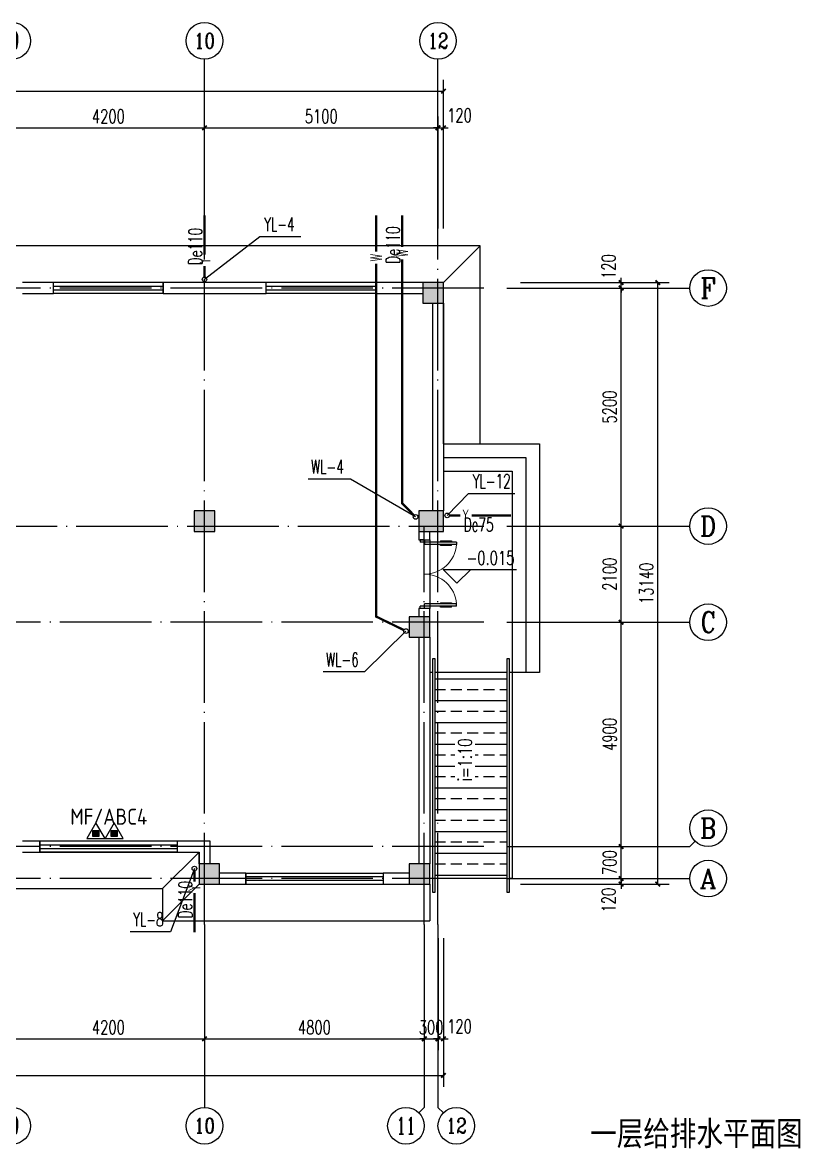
# Model space of a CAD drawing. Extents: x -216126 to 1846968, y -229642 to 543368.
# Drawn here: x 425222 to 442214, y 378722 to 403317 of the extents above; entities that cross this region are included whole.
import ezdxf
from ezdxf.enums import TextEntityAlignment as Align

# ---------------------------------------------------------------- set-up
doc = ezdxf.new("R2010")
doc.units = 0
doc.header["$LTSCALE"] = 1000
doc.header["$MEASUREMENT"] = 0
doc.linetypes.add('DOTE', pattern=[2.42, 2, -0.2, 0.02, -0.2])
doc.layers.get('Defpoints').update_dxf_attribs({"color": 250})
for name, color, linetype in [('AXIS', 171, 'Continuous'), ('AXIS_TEXT', 7, 'Continuous'), ('COLUMN', 9, 'Continuous'), ('DIM_ELEV', 171, 'Continuous'), ('DIM_SYMB', 171, 'Continuous'), ('DIM_污水', 3, 'Continuous'), ('DIM_雨水', 3, 'Continuous'), ('DOTE', 8, 'DOTE'), ('EQUIP_消防', 7, 'Continuous'), ('GROUND', 150, 'Continuous'), ('PIPE-污水', 2, 'Continuous'), ('PIPE-雨水', 4, 'Continuous'), ('PUB_HATCH', 8, 'Continuous'), ('PUB_TEXT', 7, 'Continuous'), ('STAIR', 3, 'Continuous'), ('TEXT_污水', 7, 'Continuous'), ('TEXT_消防', 7, 'Continuous'), ('TEXT_雨水', 7, 'Continuous'), ('TWT_TEXT', 7, 'Continuous'), ('VPIPE-污水', 2, 'Continuous'), ('VPIPE-雨水', 4, 'Continuous'), ('WALL', 9, 'Continuous'), ('WINDOW', 8, 'Continuous'), ('填充', 8, 'Continuous')]:
    doc.layers.add(name, color=color, linetype=linetype)
doc.styles.add('_TCH_AXIS', font='COMPLEX', dxfattribs={"bigfont": 'GBCBIG'})
doc.styles.add('_TCH_DIM', font='SIMPLEX', dxfattribs={"bigfont": 'GBCBIG'})
doc.styles.add('_TCH_DIM_T3', font='SIMPLEX', dxfattribs={"width": 0.705882, "bigfont": 'GBCBIG'})
doc.styles.add('_TWT_PIPEDN', font='SIMPLEX', dxfattribs={"width": 0.8, "height": 3, "bigfont": 'HZTXT'})
doc.styles.add('_TWT_PIPETEXT', font='COMPLEX', dxfattribs={"width": 0.8, "height": 2.5, "bigfont": 'HZTXT'})
doc.styles.add('_TWT_SERIAL', font='COMPLEX', dxfattribs={"width": 0.8, "height": 3, "bigfont": 'HZTXT'})
doc.styles.add('COMPLEX', font='COMPLEX')
doc.styles.get("Standard").update_dxf_attribs({"font": 'gbenor.shx', "bigfont": 'gbcbig.shx'})
doc.styles.add('宋体', font='', dxfattribs={"width": 0.8})
doc.styles.get('宋体').set_extended_font_data('SimSun')
doc.dimstyles.new('_TCH_ARCH&&100', dxfattribs={"dimtxt": 297.5, "dimasz": 100, "dimexe": 250, "dimexo": 300, "dimgap": 100, "dimtad": 1, "dimdec": 0, "dimzin": 0, "dimdsep": 46, "dimtxsty": '_TCH_DIM_T3', "dimblk": 'ARCHTICK', "dimcen": 0.09, "dimclrt": 7, "dimazin": 2, "dimtfac": 1, "dimtdec": 0, "dimtix": 1, "dimtmove": 2, "dimatfit": 3, "dimfxl": 0, "dimtolj": 1, "dimtzin": 0, "dimarcsym": 0})

# ---------------------------------------------------------------- blocks, each defined once
blk = doc.blocks.new('$TwtSys$00000546')
h = blk.add_hatch()
h.set_pattern_fill('ANSI31', color=256, scale=200, style=0)
h.set_pattern_definition([(45, (-38543.802, -6670.83), (-17.67767, 17.67767), [])])
h.paths.add_polyline_path([(-65, 174), (65, 174), (65, 44), (-65, 44)])
for points in [[(0, 344), (-198, 0), (198, 0)], [(-65, 174), (65, 174), (65, 44), (-65, 44)]]:
    blk.add_lwpolyline(points, close=True)
blk = doc.blocks.new('$TCHSYS$WIN2D')
for p, q in [((-0.5, 0.5), (0.5, 0.5)), ((-0.5, 0.5), (-0.5, -0.5)), ((0.5, 0.5), (0.5, -0.5)), ((0.5, 0.1667), (-0.5, 0.1667)), ((0.5, -0.1667), (-0.5, -0.1667)), ((-0.5, -0.5), (0.5, -0.5))]:
    blk.add_line(p, q)
blk = doc.blocks.new('_FZH')
blk.add_lwpolyline([(-0.5, -0.5), (0.5, -0.5), (0.5, 0.5), (-0.5, 0.5)], close=True)
at = {"layer": 'PUB_HATCH'}
blk.add_solid([(-0.5, -0.5), (0.5, -0.5), (-0.5, 0.5), (0.5, 0.5)], dxfattribs=at)
blk = doc.blocks.new('$DorLib2D$00000011')
at = {"lineweight": 13}
for p, q in [((-0.483, 0.396), (-0.483, 0.235)), ((-0.417, 0.396), (-0.417, 0.235)), ((0.417, 0.396), (0.417, 0.235)), ((0.483, 0.396), (0.483, 0.235))]:
    blk.add_line(p, q, dxfattribs=at)
for p, q in [((-0.483, 0.396), (-0.467, 0.396)), ((-0.467, 0.471), (-0.467, -0.062)), ((-0.467, 0.471), (-0.433, 0.471)), ((-0.433, 0.471), (-0.433, 0.004)), ((-0.417, 0.396), (-0.433, 0.396)), ((0.417, 0.396), (0.433, 0.396)), ((0.433, 0.471), (0.433, 0.004)), ((0.467, 0.471), (0.433, 0.471)), ((0.467, 0.471), (0.467, -0.062)), ((0.483, 0.396), (0.467, 0.396)), ((-0.483, 0.235), (-0.467, 0.235)), ((-0.417, 0.235), (-0.433, 0.235)), ((0.417, 0.235), (0.433, 0.235)), ((0.483, 0.235), (0.467, 0.235)), ((-0.5, 0.004), (-0.433, 0.004)), ((-0.5, 0.004), (-0.5, -0.062)), ((0.5, 0.004), (0.433, 0.004)), ((0.5, 0.004), (0.5, -0.062)), ((-0.5, -0.062), (-0.467, -0.062)), ((0.5, -0.062), (0.467, -0.062))]:
    blk.add_line(p, q)
for centre, start, end in [((-0.467, 0.004), 0, 85.904), ((0.467, 0.004), 94.096, 180)]:
    blk.add_arc(centre, 0.467, start, end, dxfattribs=at)
blk = doc.blocks.new('_AXISO')
blk.add_circle((0, 0), 0.5)
at = {"layer": 'AXIS_TEXT', "style": 'COMPLEX', "width": 1.041667}
blk.add_attdef('A', text='', height=0.56, dxfattribs=at).set_placement((-0.25, -0.28), (0.25, -0.28), align=Align.FIT)
blk = doc.blocks.new('_ArchTick')
at = {"color": 0, "linetype": 'ByBlock', "const_width": 0.4}
blk.add_lwpolyline([(-0.5, -0.5), (0.5, 0.5)], dxfattribs=at)
blk = doc.blocks.new('*D276')
at = {"layer": 'AXIS', "color": 0, "lineweight": -2}
for p, q in [((390977, 383317), (390977, 380067)), ((434417, 383317), (434417, 380067)), ((390977, 380317), (434417, 380317))]:
    blk.add_line(p, q, dxfattribs=at)
at = {"layer": 'Defpoints', "color": 0}
for p in [(390977, 383617), (434417, 383617), (434417, 380317)]:
    blk.add_point(p, dxfattribs=at)
at = {"layer": 'AXIS', "color": 0, "lineweight": -2, "xscale": 100, "yscale": 100, "zscale": 100, "rotation": 180}
blk.add_blockref('_ArchTick', (390977, 380317), dxfattribs=at)
at = {"layer": 'AXIS', "color": 0, "lineweight": -2, "xscale": 100, "yscale": 100, "zscale": 100}
blk.add_blockref('_ArchTick', (434417, 380317), dxfattribs=at)
at = {"layer": 'AXIS', "color": 7, "insert": (412697, 380566), "char_height": 297.5, "attachment_point": 5, "style": '_TCH_DIM_T3'}
blk.add_mtext('\\A1;43440', dxfattribs=at)
blk = doc.blocks.new('*D289')
at = {"layer": 'AXIS', "color": 0, "lineweight": -2}
for p, q in [((424997, 383317), (424997, 380867)), ((429197, 383317), (429197, 380867)), ((424997, 381117), (429197, 381117))]:
    blk.add_line(p, q, dxfattribs=at)
at = {"layer": 'Defpoints', "color": 0}
for p in [(424997, 383617), (429197, 383617), (429197, 381117)]:
    blk.add_point(p, dxfattribs=at)
at = {"layer": 'AXIS', "color": 0, "lineweight": -2, "xscale": 100, "yscale": 100, "zscale": 100, "rotation": 180}
blk.add_blockref('_ArchTick', (424997, 381117), dxfattribs=at)
at = {"layer": 'AXIS', "color": 0, "lineweight": -2, "xscale": 100, "yscale": 100, "zscale": 100}
blk.add_blockref('_ArchTick', (429197, 381117), dxfattribs=at)
at = {"layer": 'AXIS', "color": 7, "insert": (427097, 381366), "char_height": 297.5, "attachment_point": 5, "style": '_TCH_DIM_T3'}
blk.add_mtext('\\A1;4200', dxfattribs=at)
blk = doc.blocks.new('*D290')
at = {"layer": 'AXIS', "color": 0, "lineweight": -2}
for p, q in [((429197, 383317), (429197, 380867)), ((433997, 383317), (433997, 380867)), ((429197, 381117), (433997, 381117))]:
    blk.add_line(p, q, dxfattribs=at)
at = {"layer": 'Defpoints', "color": 0}
for p in [(429197, 383617), (433997, 383617), (433997, 381117)]:
    blk.add_point(p, dxfattribs=at)
at = {"layer": 'AXIS', "color": 0, "lineweight": -2, "xscale": 100, "yscale": 100, "zscale": 100, "rotation": 180}
blk.add_blockref('_ArchTick', (429197, 381117), dxfattribs=at)
at = {"layer": 'AXIS', "color": 0, "lineweight": -2, "xscale": 100, "yscale": 100, "zscale": 100}
blk.add_blockref('_ArchTick', (433997, 381117), dxfattribs=at)
at = {"layer": 'AXIS', "color": 7, "insert": (431597, 381366), "char_height": 297.5, "attachment_point": 5, "style": '_TCH_DIM_T3'}
blk.add_mtext('\\A1;4800', dxfattribs=at)
blk = doc.blocks.new('*D291')
at = {"layer": 'AXIS', "color": 0, "lineweight": -2}
for p, q in [((433997, 383317), (433997, 380867)), ((434297, 383317), (434297, 380867)), ((433997, 381117), (433897, 381117)), ((433997, 381117), (434297, 381117)), ((434297, 381117), (434397, 381117))]:
    blk.add_line(p, q, dxfattribs=at)
at = {"layer": 'Defpoints', "color": 0}
for p in [(433997, 383617), (434297, 383617), (434297, 381117)]:
    blk.add_point(p, dxfattribs=at)
at = {"layer": 'AXIS', "color": 0, "lineweight": -2, "xscale": 100, "yscale": 100, "zscale": 100}
blk.add_blockref('_ArchTick', (433997, 381117), dxfattribs=at)
at = {"layer": 'AXIS', "color": 0, "lineweight": -2, "xscale": 100, "yscale": 100, "zscale": 100, "rotation": 180}
blk.add_blockref('_ArchTick', (434297, 381117), dxfattribs=at)
at = {"layer": 'AXIS', "color": 7, "insert": (434147, 381366), "char_height": 297.5, "attachment_point": 5, "style": '_TCH_DIM_T3'}
blk.add_mtext('\\A1;300', dxfattribs=at)
blk = doc.blocks.new('*D292')
at = {"layer": 'AXIS', "color": 0, "lineweight": -2}
for p, q in [((434297, 383317), (434297, 380867)), ((434417, 383317), (434417, 380867)), ((434297, 381117), (434197, 381117)), ((434297, 381117), (434417, 381117)), ((434417, 381117), (434517, 381117))]:
    blk.add_line(p, q, dxfattribs=at)
at = {"layer": 'Defpoints', "color": 0}
for p in [(434297, 383617), (434417, 383617), (434417, 381117)]:
    blk.add_point(p, dxfattribs=at)
at = {"layer": 'AXIS', "color": 0, "lineweight": -2, "xscale": 100, "yscale": 100, "zscale": 100}
blk.add_blockref('_ArchTick', (434297, 381117), dxfattribs=at)
at = {"layer": 'AXIS', "color": 0, "lineweight": -2, "xscale": 100, "yscale": 100, "zscale": 100, "rotation": 180}
blk.add_blockref('_ArchTick', (434417, 381117), dxfattribs=at)
at = {"layer": 'AXIS', "color": 7, "insert": (434767, 381392), "char_height": 297.5, "attachment_point": 5, "style": '_TCH_DIM_T3'}
blk.add_mtext('\\A1;120', dxfattribs=at)
blk = doc.blocks.new('*D293')
at = {"layer": 'AXIS', "color": 0, "lineweight": -2}
for p, q in [((390977, 398817), (390977, 402067)), ((434417, 398817), (434417, 402067)), ((390977, 401817), (434417, 401817))]:
    blk.add_line(p, q, dxfattribs=at)
at = {"layer": 'Defpoints', "color": 0}
for p in [(434417, 401817), (390977, 398517), (434417, 398517)]:
    blk.add_point(p, dxfattribs=at)
at = {"layer": 'AXIS', "color": 0, "lineweight": -2, "xscale": 100, "yscale": 100, "zscale": 100, "rotation": 180}
blk.add_blockref('_ArchTick', (390977, 401817), dxfattribs=at)
at = {"layer": 'AXIS', "color": 0, "lineweight": -2, "xscale": 100, "yscale": 100, "zscale": 100}
blk.add_blockref('_ArchTick', (434417, 401817), dxfattribs=at)
at = {"layer": 'AXIS', "color": 7, "insert": (412697, 402066), "char_height": 297.5, "attachment_point": 5, "style": '_TCH_DIM_T3'}
blk.add_mtext('\\A1;43440', dxfattribs=at)
blk = doc.blocks.new('*D305')
at = {"layer": 'AXIS', "color": 0, "lineweight": -2}
for p, q in [((424997, 398817), (424997, 401267)), ((429197, 398817), (429197, 401267)), ((424997, 401017), (429197, 401017))]:
    blk.add_line(p, q, dxfattribs=at)
at = {"layer": 'Defpoints', "color": 0}
for p in [(429197, 401017), (424997, 398517), (429197, 398517)]:
    blk.add_point(p, dxfattribs=at)
at = {"layer": 'AXIS', "color": 0, "lineweight": -2, "xscale": 100, "yscale": 100, "zscale": 100, "rotation": 180}
blk.add_blockref('_ArchTick', (424997, 401017), dxfattribs=at)
at = {"layer": 'AXIS', "color": 0, "lineweight": -2, "xscale": 100, "yscale": 100, "zscale": 100}
blk.add_blockref('_ArchTick', (429197, 401017), dxfattribs=at)
at = {"layer": 'AXIS', "color": 7, "insert": (427097, 401266), "char_height": 297.5, "attachment_point": 5, "style": '_TCH_DIM_T3'}
blk.add_mtext('\\A1;4200', dxfattribs=at)
blk = doc.blocks.new('*D306')
at = {"layer": 'AXIS', "color": 0, "lineweight": -2}
for p, q in [((429197, 398817), (429197, 401267)), ((434297, 398817), (434297, 401267)), ((429197, 401017), (434297, 401017))]:
    blk.add_line(p, q, dxfattribs=at)
at = {"layer": 'Defpoints', "color": 0}
for p in [(434297, 401017), (429197, 398517), (434297, 398517)]:
    blk.add_point(p, dxfattribs=at)
at = {"layer": 'AXIS', "color": 0, "lineweight": -2, "xscale": 100, "yscale": 100, "zscale": 100, "rotation": 180}
blk.add_blockref('_ArchTick', (429197, 401017), dxfattribs=at)
at = {"layer": 'AXIS', "color": 0, "lineweight": -2, "xscale": 100, "yscale": 100, "zscale": 100}
blk.add_blockref('_ArchTick', (434297, 401017), dxfattribs=at)
at = {"layer": 'AXIS', "color": 7, "insert": (431747, 401266), "char_height": 297.5, "attachment_point": 5, "style": '_TCH_DIM_T3'}
blk.add_mtext('\\A1;5100', dxfattribs=at)
blk = doc.blocks.new('*D307')
at = {"layer": 'AXIS', "color": 0, "lineweight": -2}
for p, q in [((434297, 398817), (434297, 401267)), ((434417, 398817), (434417, 401267)), ((434297, 401017), (434197, 401017)), ((434297, 401017), (434417, 401017)), ((434417, 401017), (434517, 401017))]:
    blk.add_line(p, q, dxfattribs=at)
at = {"layer": 'Defpoints', "color": 0}
for p in [(434417, 401017), (434297, 398517), (434417, 398517)]:
    blk.add_point(p, dxfattribs=at)
at = {"layer": 'AXIS', "color": 0, "lineweight": -2, "xscale": 100, "yscale": 100, "zscale": 100}
blk.add_blockref('_ArchTick', (434297, 401017), dxfattribs=at)
at = {"layer": 'AXIS', "color": 0, "lineweight": -2, "xscale": 100, "yscale": 100, "zscale": 100, "rotation": 180}
blk.add_blockref('_ArchTick', (434417, 401017), dxfattribs=at)
at = {"layer": 'AXIS', "color": 7, "insert": (434767, 401292), "char_height": 297.5, "attachment_point": 5, "style": '_TCH_DIM_T3'}
blk.add_mtext('\\A1;120', dxfattribs=at)
blk = doc.blocks.new('*D315')
at = {"layer": 'AXIS', "color": 0, "lineweight": -2}
for p, q in [((436097, 397637), (439347, 397637)), ((439097, 384497), (439097, 397637)), ((436097, 384497), (439347, 384497))]:
    blk.add_line(p, q, dxfattribs=at)
at = {"layer": 'Defpoints', "color": 0}
for p in [(435797, 397637), (439097, 397637), (435797, 384497)]:
    blk.add_point(p, dxfattribs=at)
at = {"layer": 'AXIS', "color": 0, "lineweight": -2, "xscale": 100, "yscale": 100, "zscale": 100}
for p, rotation in [((439097, 397637), 90), ((439097, 384497), 270)]:
    blk.add_blockref('_ArchTick', p, dxfattribs=dict(at, rotation=rotation))
at = {"layer": 'AXIS', "color": 7, "insert": (438848, 391067), "char_height": 297.5, "attachment_point": 5, "rotation": 90, "style": '_TCH_DIM_T3'}
blk.add_mtext('\\A1;13140', dxfattribs=at)
blk = doc.blocks.new('*D316')
at = {"layer": 'AXIS', "color": 0, "lineweight": -2}
for p, q in [((438297, 384617), (438297, 384717)), ((436097, 384617), (438547, 384617)), ((436097, 384497), (438547, 384497)), ((438297, 384497), (438297, 384617)), ((438297, 384497), (438297, 384397))]:
    blk.add_line(p, q, dxfattribs=at)
at = {"layer": 'Defpoints', "color": 0}
for p in [(435797, 384617), (435797, 384497), (438297, 384617)]:
    blk.add_point(p, dxfattribs=at)
at = {"layer": 'AXIS', "color": 0, "lineweight": -2, "xscale": 100, "yscale": 100, "zscale": 100}
for p, rotation in [((438297, 384617), 270), ((438297, 384497), 90)]:
    blk.add_blockref('_ArchTick', p, dxfattribs=dict(at, rotation=rotation))
at = {"layer": 'AXIS', "color": 7, "insert": (438022, 384147), "char_height": 297.5, "attachment_point": 5, "rotation": 90, "style": '_TCH_DIM_T3'}
blk.add_mtext('\\A1;120', dxfattribs=at)
blk = doc.blocks.new('*D317')
at = {"layer": 'AXIS', "color": 0, "lineweight": -2}
for p, q in [((438297, 385317), (438297, 385417)), ((436097, 385317), (438547, 385317)), ((438297, 384617), (438297, 385317)), ((436097, 384617), (438547, 384617)), ((438297, 384617), (438297, 384517))]:
    blk.add_line(p, q, dxfattribs=at)
at = {"layer": 'Defpoints', "color": 0}
for p in [(435797, 385317), (438297, 385317), (435797, 384617)]:
    blk.add_point(p, dxfattribs=at)
at = {"layer": 'AXIS', "color": 0, "lineweight": -2, "xscale": 100, "yscale": 100, "zscale": 100}
for p, rotation in [((438297, 385317), 270), ((438297, 384617), 90)]:
    blk.add_blockref('_ArchTick', p, dxfattribs=dict(at, rotation=rotation))
at = {"layer": 'AXIS', "color": 7, "insert": (438048, 384967), "char_height": 297.5, "attachment_point": 5, "rotation": 90, "style": '_TCH_DIM_T3'}
blk.add_mtext('\\A1;700', dxfattribs=at)
blk = doc.blocks.new('*D318')
at = {"layer": 'AXIS', "color": 0, "lineweight": -2}
for p, q in [((436097, 390217), (438547, 390217)), ((438297, 385317), (438297, 390217)), ((436097, 385317), (438547, 385317))]:
    blk.add_line(p, q, dxfattribs=at)
at = {"layer": 'Defpoints', "color": 0}
for p in [(435797, 390217), (438297, 390217), (435797, 385317)]:
    blk.add_point(p, dxfattribs=at)
at = {"layer": 'AXIS', "color": 0, "lineweight": -2, "xscale": 100, "yscale": 100, "zscale": 100}
for p, rotation in [((438297, 390217), 90), ((438297, 385317), 270)]:
    blk.add_blockref('_ArchTick', p, dxfattribs=dict(at, rotation=rotation))
at = {"layer": 'AXIS', "color": 7, "insert": (438048, 387767), "char_height": 297.5, "attachment_point": 5, "rotation": 90, "style": '_TCH_DIM_T3'}
blk.add_mtext('\\A1;4900', dxfattribs=at)
blk = doc.blocks.new('*D319')
at = {"layer": 'AXIS', "color": 0, "lineweight": -2}
for p, q in [((436097, 392317), (438547, 392317)), ((438297, 390217), (438297, 392317)), ((436097, 390217), (438547, 390217))]:
    blk.add_line(p, q, dxfattribs=at)
at = {"layer": 'Defpoints', "color": 0}
for p in [(435797, 392317), (438297, 392317), (435797, 390217)]:
    blk.add_point(p, dxfattribs=at)
at = {"layer": 'AXIS', "color": 0, "lineweight": -2, "xscale": 100, "yscale": 100, "zscale": 100}
for p, rotation in [((438297, 392317), 90), ((438297, 390217), 270)]:
    blk.add_blockref('_ArchTick', p, dxfattribs=dict(at, rotation=rotation))
at = {"layer": 'AXIS', "color": 7, "insert": (438048, 391267), "char_height": 297.5, "attachment_point": 5, "rotation": 90, "style": '_TCH_DIM_T3'}
blk.add_mtext('\\A1;2100', dxfattribs=at)
blk = doc.blocks.new('*D320')
at = {"layer": 'AXIS', "color": 0, "lineweight": -2}
for p, q in [((436097, 397517), (438547, 397517)), ((438297, 392317), (438297, 397517)), ((436097, 392317), (438547, 392317))]:
    blk.add_line(p, q, dxfattribs=at)
at = {"layer": 'Defpoints', "color": 0}
for p in [(435797, 397517), (438297, 397517), (435797, 392317)]:
    blk.add_point(p, dxfattribs=at)
at = {"layer": 'AXIS', "color": 0, "lineweight": -2, "xscale": 100, "yscale": 100, "zscale": 100}
for p, rotation in [((438297, 397517), 90), ((438297, 392317), 270)]:
    blk.add_blockref('_ArchTick', p, dxfattribs=dict(at, rotation=rotation))
at = {"layer": 'AXIS', "color": 7, "insert": (438048, 394917), "char_height": 297.5, "attachment_point": 5, "rotation": 90, "style": '_TCH_DIM_T3'}
blk.add_mtext('\\A1;5200', dxfattribs=at)
blk = doc.blocks.new('*D321')
at = {"layer": 'AXIS', "color": 0, "lineweight": -2}
for p, q in [((438297, 397637), (438297, 397737)), ((436097, 397637), (438547, 397637)), ((436097, 397517), (438547, 397517)), ((438297, 397517), (438297, 397637)), ((438297, 397517), (438297, 397417))]:
    blk.add_line(p, q, dxfattribs=at)
at = {"layer": 'Defpoints', "color": 0}
for p in [(435797, 397637), (435797, 397517), (438297, 397637)]:
    blk.add_point(p, dxfattribs=at)
at = {"layer": 'AXIS', "color": 0, "lineweight": -2, "xscale": 100, "yscale": 100, "zscale": 100}
for p, rotation in [((438297, 397637), 270), ((438297, 397517), 90)]:
    blk.add_blockref('_ArchTick', p, dxfattribs=dict(at, rotation=rotation))
at = {"layer": 'AXIS', "color": 7, "insert": (438022, 397987), "char_height": 297.5, "attachment_point": 5, "rotation": 90, "style": '_TCH_DIM_T3'}
blk.add_mtext('\\A1;120', dxfattribs=at)

msp = doc.modelspace()

# ---------------------------------------------------------------- hatches: boundary and pattern name
at = {"layer": 'PIPE-污水', "linetype": 'Continuous'}
for points in [[(433512, 392816.5), (433494.2, 392798.9), (433487, 392806.2)], [(433512, 392816.5), (433487, 392816.5), (433487, 392806.2)], [(432946, 390341), (432935.1, 390318.5), (432921, 390325.4)], [(432946, 390341), (432921, 390341), (432921, 390325.4)]]:
    msp.add_hatch(color=256, dxfattribs=at).paths.add_polyline_path(points)
at = {"layer": '填充'}
h = msp.add_hatch(dxfattribs=at)
h.set_pattern_fill('ANSI33', color=256, scale=150, angle=135, style=0)
h.set_pattern_definition([(180, (0, 11314.87), (-9e-14, -476.25), []), (180, (-238.13, 11553), (-9e-14, -476.25), [238.125, -119.0625])])
h.paths.add_polyline_path([(435796.8, 389117.4), (434236.8, 389117.4), (434236.8, 384617.4), (435796.8, 384617.4)])
edge = h.paths.add_edge_path(flags=16)
edge.add_line((435110.5, 386668.1), (435110.5, 387766.8))
edge.add_line((435110.5, 387766.8), (434664.2, 387766.8))
edge.add_line((434664.2, 387766.8), (434664.2, 386668.1))
edge.add_line((434664.2, 386668.1), (435110.5, 386668.1))
edge.add_line((435141.1, 388355.7), (435141.1, 386379.1))
edge.add_line((435141.1, 386379.1), (435141.1, 386079.1))

# ---------------------------------------------------------------- linework, layer by layer
at = {"layer": 'AXIS'}
for p, q in [((429196.8, 398517.4), (429196.8, 402517.4)), ((434296.8, 398517.4), (434296.8, 402517.4)), ((435796.8, 397517.4), (439796.8, 397517.4)), ((435796.8, 392317.4), (439796.8, 392317.4)), ((435796.8, 390217.4), (439796.8, 390217.4)), ((439913.9, 385434.5), (439796.8, 385317.4)), ((435796.8, 385317.4), (439796.8, 385317.4)), ((435796.8, 384617.4), (439796.8, 384617.4)), ((429196.8, 383617.4), (429196.8, 379617.4)), ((433996.8, 383617.4), (433996.8, 379617.4)), ((434296.8, 383617.4), (434296.8, 379617.4)), ((433879.6, 379500.2), (433996.8, 379617.4)), ((434413.9, 379500.2), (434296.8, 379617.4))]:
    msp.add_line(p, q, dxfattribs=at)
at = {"layer": 'DIM_ELEV'}
for p, q in [((434711.8, 391069), (434411.8, 391369)), ((434411.8, 391369), (436011.8, 391369)), ((434711.8, 391069), (435011.8, 391369))]:
    msp.add_line(p, q, dxfattribs=at)
at = {"layer": 'DIM_SYMB'}
msp.add_lwpolyline([(435141.1, 388355.7, 0, 0, 0), (435141.1, 386379.1, 80, 0, 0), (435141.1, 386079.1, 0, 0, 0)], format="xyseb", dxfattribs=at)
at = {"layer": 'DIM_污水'}
for p, q in [((432384, 393344), (431462.7, 393344)), ((433807.5, 392517.4), (432384, 393344)), ((433597, 390023.9), (432694.5, 389130.4)), ((432694.5, 389130.4), (431790, 389130.4))]:
    msp.add_line(p, q, dxfattribs=at)
at = {"layer": 'DIM_雨水'}
for p, q in [((429196.8, 397708.4), (430401.8, 398639.9)), ((430401.8, 398639.9), (431297.9, 398639.9)), ((434496, 392550.6), (434966, 393028.1)), ((434966, 393028.1), (435972.4, 393028.1)), ((428976.8, 384836.9), (428456, 383455)), ((428456, 383455), (427576.5, 383455))]:
    msp.add_line(p, q, dxfattribs=at)
at = {"layer": 'DOTE'}
for p, q in [((429196.8, 383617.4), (429196.8, 398517.4)), ((434296.8, 383617.4), (434296.8, 398517.4)), ((435296.8, 397517.4), (390096.8, 397517.4)), ((390096.8, 392317.4), (435296.8, 392317.4)), ((433996.8, 383617.4), (433996.8, 392317.4)), ((435296.8, 390217.4), (390096.8, 390217.4)), ((435296.8, 385317.4), (390096.8, 385317.4)), ((435296.8, 384617.4), (390096.8, 384617.4))]:
    msp.add_line(p, q, dxfattribs=at)
at = {"layer": 'GROUND', "color": 8}
for p, q in [((435216.8, 398437.4), (390176.8, 398437.4)), ((434416.8, 397637.4), (435216.8, 398437.4)), ((435216.8, 394117.4), (435216.8, 398437.4)), ((433966.8, 397637.4), (425221.8, 397637.4)), ((434416.8, 394117.4), (434416.8, 397187.4)), ((434416.8, 394117.4), (435216.8, 394117.4)), ((425221.8, 385197.4), (429076.8, 385197.4)), ((429076.8, 385197.4), (428276.8, 384397.4)), ((429076.8, 385197.4), (429076.8, 384937.4)), ((429076.8, 384497.4), (428276.8, 383697.4)), ((429526.8, 384497.4), (433666.8, 384497.4)), ((434116.8, 384497.4), (434116.8, 383697.4)), ((417196.8, 384397.4), (428276.8, 384397.4)), ((428276.8, 384397.4), (428276.8, 383697.4)), ((428276.8, 383697.4), (434116.8, 383697.4))]:
    msp.add_line(p, q, dxfattribs=at)
at = {"layer": 'PIPE-污水', "linetype": 'Continuous', "const_width": 50}
for points in [[(432946, 398315.3), (432946, 399102.5)], [(433512, 398415.3), (433512, 399102.5)], [(432946, 390341), (432946, 398047.7)], [(433512, 392816.5), (433512, 398147.7)], [(433772.4, 392553), (433512, 392816.5)], [(433552, 390045.8), (432946, 390341)]]:
    msp.add_lwpolyline(points, dxfattribs=at)
at = {"layer": 'PIPE-雨水', "linetype": 'Continuous', "const_width": 50}
for points in [[(429196.8, 398243.4), (429196.8, 399102.5)], [(429196.8, 397758.4), (429196.8, 397998.6)], [(434546, 392550.6), (434786.2, 392550.6)], [(435031, 392550.6), (435890.1, 392550.6)], [(428976.8, 384786.9), (428976.8, 384546.7)], [(428976.8, 384301.9), (428976.8, 383442.8)]]:
    msp.add_lwpolyline(points, dxfattribs=at)
at = {"layer": 'STAIR', "color": 8}
for p, q in [((434416.8, 393517.4), (435916.8, 393517.4)), ((435916.8, 393517.4), (435916.8, 384617.4)), ((434176.8, 389117.4), (434116.8, 389117.4)), ((435796.8, 389117.4), (434236.8, 389117.4)), ((436516.8, 389117.4), (435856.8, 389117.4)), ((434176.8, 384617.4), (434116.8, 384617.4)), ((435796.8, 384617.4), (434236.8, 384617.4)), ((435916.8, 384617.4), (435856.8, 384617.4))]:
    msp.add_line(p, q, dxfattribs=at)
for points in [[(434416.8, 394117.4), (436516.8, 394117.4), (436516.8, 389117.4)], [(434416.8, 393817.4), (436216.8, 393817.4), (436216.8, 389117.4)]]:
    msp.add_lwpolyline(points, dxfattribs=at)
for points in [[(434176.8, 384317.4), (434236.8, 384317.4), (434236.8, 389417.4), (434176.8, 389417.4), (434176.8, 384317.4)], [(435796.8, 384317.4), (435856.8, 384317.4), (435856.8, 389417.4), (435796.8, 389417.4), (435796.8, 384317.4)]]:
    msp.add_lwpolyline(points, close=True, dxfattribs=at)
at = {"layer": 'VPIPE-污水', "linetype": 'Continuous'}
for centre in [(433807.5, 392517.4), (433597, 390023.9)]:
    msp.add_circle(centre, 50, dxfattribs=at)
at = {"layer": 'VPIPE-雨水', "linetype": 'Continuous'}
for centre in [(429196.8, 397708.4), (434496, 392550.6), (428976.8, 384836.9)]:
    msp.add_circle(centre, 50, dxfattribs=at)
at = {"layer": 'WALL'}
for p, q in [((425896.8, 397637.4), (425221.8, 397637.4)), ((425896.8, 397397.4), (425896.8, 397637.4)), ((430546.8, 397637.4), (428296.8, 397637.4)), ((428296.8, 397637.4), (428296.8, 397397.4)), ((430546.8, 397397.4), (430546.8, 397637.4)), ((433966.8, 397637.4), (432946.8, 397637.4)), ((432946.8, 397637.4), (432946.8, 397397.4)), ((425221.8, 397397.4), (425896.8, 397397.4)), ((428296.8, 397397.4), (430546.8, 397397.4)), ((432946.8, 397397.4), (433966.8, 397397.4)), ((434176.8, 397187.4), (434176.8, 392647.4)), ((434416.8, 397187.4), (434416.8, 392647.4)), ((433996.8, 392317.4), (433996.8, 392317.4)), ((434146.8, 392317.4), (434146.8, 392317.4)), ((434296.8, 392317.4), (434296.8, 392317.4)), ((433876.8, 392197.4), (433876.8, 392017.4)), ((434116.8, 392017.4), (434116.8, 392197.4)), ((433876.8, 392017.4), (434116.8, 392017.4)), ((434116.8, 390517.4), (433876.8, 390517.4)), ((433876.8, 390517.4), (433876.8, 390337.4)), ((434116.8, 390337.4), (434116.8, 390517.4)), ((433876.8, 389887.4), (433876.8, 384937.4)), ((434116.8, 389887.4), (434116.8, 384937.4)), ((425596.8, 385437.4), (425221.8, 385437.4)), ((425596.8, 385197.4), (425596.8, 385437.4)), ((429316.8, 385437.4), (428596.8, 385437.4)), ((428596.8, 385437.4), (428596.8, 385197.4)), ((429316.8, 384937.4), (429316.8, 385437.4)), ((425221.8, 385197.4), (425596.8, 385197.4)), ((428596.8, 385197.4), (429076.8, 385197.4)), ((429076.8, 384937.4), (429076.8, 385197.4)), ((430096.8, 384737.4), (429526.8, 384737.4)), ((430096.8, 384497.4), (430096.8, 384737.4)), ((433666.8, 384737.4), (433096.8, 384737.4)), ((433096.8, 384737.4), (433096.8, 384497.4)), ((429526.8, 384497.4), (430096.8, 384497.4)), ((433096.8, 384497.4), (433666.8, 384497.4))]:
    msp.add_line(p, q, dxfattribs=at)
at = {"layer": 'WINDOW'}
msp.add_line((434116.8, 392017.4), (434116.8, 390517.4), dxfattribs=at)

# ---------------------------------------------------------------- block references
at = {"layer": 'AXIS'}
ref = msp.add_blockref('_AXISO', (424996.8, 402917.4), dxfattribs=dict(at, xscale=800, yscale=800, zscale=800))
ref.add_attrib('A', '9', dxfattribs={"layer": 'AXIS_TEXT', "height": 465.9, "style": '_TCH_AXIS'}).set_placement((424841.4, 402684.4), (425152.1, 402684.4), align=Align.FIT)
ref = msp.add_blockref('_AXISO', (429196.8, 402917.4), dxfattribs=dict(at, xscale=800, yscale=800, zscale=800))
ref.add_attrib('A', '10', dxfattribs={"layer": 'AXIS_TEXT', "height": 328.45, "style": '_TCH_AXIS'}).set_placement((428970, 402753.1), (429423.5, 402753.1), align=Align.FIT)
ref = msp.add_blockref('_AXISO', (434296.8, 402917.4), dxfattribs=dict(at, xscale=800, yscale=800, zscale=800))
ref.add_attrib('A', '12', dxfattribs={"layer": 'AXIS_TEXT', "height": 328.45, "style": '_TCH_AXIS'}).set_placement((434070, 402753.1), (434523.5, 402753.1), align=Align.FIT)
ref = msp.add_blockref('_AXISO', (440196.8, 397517.4), dxfattribs=dict(at, xscale=800, yscale=800, zscale=800))
ref.add_attrib('A', 'F', dxfattribs={"layer": 'AXIS_TEXT', "height": 445.4, "style": '_TCH_AXIS'}).set_placement((440027.1, 397294.6), (440366.4, 397294.6), align=Align.FIT)
ref = msp.add_blockref('_AXISO', (440196.8, 392317.4), dxfattribs=dict(at, xscale=800, yscale=800, zscale=800))
ref.add_attrib('A', 'D', dxfattribs={"layer": 'AXIS_TEXT', "height": 435.3, "style": '_TCH_AXIS'}).set_placement((440020.6, 392099.7), (440372.9, 392099.7), align=Align.FIT)
ref = msp.add_blockref('_AXISO', (440196.8, 390217.4), dxfattribs=dict(at, xscale=800, yscale=800, zscale=800))
ref.add_attrib('A', 'C', dxfattribs={"layer": 'AXIS_TEXT', "height": 455.7, "style": '_TCH_AXIS'}).set_placement((440034, 389989.5), (440359.5, 389989.5), align=Align.FIT)
ref = msp.add_blockref('_AXISO', (440196.8, 385717.4), dxfattribs=dict(at, xscale=800, yscale=800, zscale=800))
ref.add_attrib('A', 'B', dxfattribs={"layer": 'AXIS_TEXT', "height": 435.3, "style": '_TCH_AXIS'}).set_placement((440020.6, 385499.7), (440372.9, 385499.7), align=Align.FIT)
ref = msp.add_blockref('_AXISO', (440196.8, 384617.4), dxfattribs=dict(at, xscale=800, yscale=800, zscale=800))
ref.add_attrib('A', 'A', dxfattribs={"layer": 'AXIS_TEXT', "height": 425.2, "style": '_TCH_AXIS'}).set_placement((440014.5, 384404.8), (440379, 384404.8), align=Align.FIT)
ref = msp.add_blockref('_AXISO', (424996.8, 379217.4), dxfattribs=dict(at, xscale=800, yscale=800, zscale=800))
ref.add_attrib('A', '9', dxfattribs={"layer": 'AXIS_TEXT', "height": 465.9, "style": '_TCH_AXIS'}).set_placement((424841.4, 378984.4), (425152.1, 378984.4), align=Align.FIT)
ref = msp.add_blockref('_AXISO', (429196.8, 379217.4), dxfattribs=dict(at, xscale=800, yscale=800, zscale=800))
ref.add_attrib('A', '10', dxfattribs={"layer": 'AXIS_TEXT', "height": 328.45, "style": '_TCH_AXIS'}).set_placement((428970, 379053.1), (429423.5, 379053.1), align=Align.FIT)
ref = msp.add_blockref('_AXISO', (433596.8, 379217.4), dxfattribs=dict(at, xscale=800, yscale=800, zscale=800))
ref.add_attrib('A', '11', dxfattribs={"layer": 'AXIS_TEXT', "height": 368.76, "style": '_TCH_AXIS'}).set_placement((433386, 379033), (433807.5, 379033), align=Align.FIT)
ref = msp.add_blockref('_AXISO', (434696.8, 379217.4), dxfattribs=dict(at, xscale=800, yscale=800, zscale=800))
ref.add_attrib('A', '12', dxfattribs={"layer": 'AXIS_TEXT', "height": 328.45, "style": '_TCH_AXIS'}).set_placement((434470, 379053.1), (434923.5, 379053.1), align=Align.FIT)
at = {"layer": 'COLUMN'}
for p, xscale, yscale, zscale, rotation in [((434191.8, 397412.4), 450, 450, 450, 180), ((429196.8, 392422.4), 450, 450, 450, 180), ((434146.8, 392422.4), 539.9999999278807, 450, 450, 179.9999999998394), ((433891.8, 390112.4), 450, 450, 450, 180), ((429301.8, 384717.4), 450, 440, 440, 180), ((433891.8, 384717.4), 450, 440, 440, 180)]:
    msp.add_blockref('_FZH', p, dxfattribs=dict(at, xscale=xscale, yscale=yscale, zscale=zscale, rotation=rotation))
at = {"layer": 'EQUIP_消防'}
for p in [(426826.1, 385490.5), (427222.9, 385490.5)]:
    msp.add_blockref('$TwtSys$00000546', p, dxfattribs=at)
at = {"layer": 'WINDOW', "xscale": -2400, "yscale": -240, "zscale": -2400}
for p in [(427096.8, 397517.4), (431746.8, 397517.4)]:
    msp.add_blockref('$TCHSYS$WIN2D', p, dxfattribs=at)
at = {"layer": 'WINDOW'}
for name, p, xscale, yscale, zscale, rotation in [('$DorLib2D$00000011', (433996.8, 391267.4), 1500, 1500, 1500, 270), ('$TCHSYS$WIN2D', (427096.8, 385317.4), 3000, -240, 3000, 180), ('$TCHSYS$WIN2D', (431596.8, 384617.4), -3000, -240, -3000, 179.9999999999979)]:
    msp.add_blockref(name, p, dxfattribs=dict(at, xscale=xscale, yscale=yscale, zscale=zscale, rotation=rotation))

# ---------------------------------------------------------------- texts
at = {"layer": 'PUB_TEXT'}
for s, height, style, width, p in [('-0.015', 297.5, '_TCH_DIM', 0.705882, (434921.8, 391474)), ('一层给排水平面图', 531.65, '宋体', 0.8, (437621.4, 378786.5))]:
    msp.add_text(s, height=height, dxfattribs=dict(at, style=style, width=width)).set_placement(p)
at = {"layer": 'PUB_TEXT', "style": '_TCH_DIM', "width": 0.705882}
msp.add_text('i=1:10', height=297.5, rotation=90, dxfattribs=at).set_placement((435036.1, 386742.4))
at = {"layer": 'TEXT_污水', "linetype": 'Continuous', "style": '_TWT_PIPEDN', "width": 0.64}
msp.add_text('De110', height=300, rotation=90, dxfattribs=at).set_placement((433462, 398048.8))
at = {"layer": 'TEXT_污水', "style": '_TWT_PIPETEXT', "width": 0.64}
for p in [(433071, 398097.7), (433637, 398197.7)]:
    msp.add_text('W', height=250, rotation=90, dxfattribs=at).set_placement(p)
at = {"layer": 'TEXT_消防'}
msp.add_text('MF/ABC4', height=350, dxfattribs=at).set_placement((426266.2, 385794.8))
at = {"layer": 'TEXT_雨水', "linetype": 'Continuous', "style": '_TWT_PIPEDN', "width": 0.64}
for p in [(429146.8, 398016.9), (428926.8, 383751.3)]:
    msp.add_text('De110', height=300, rotation=90, dxfattribs=at).set_placement(p)
at = {"layer": 'TEXT_雨水', "style": '_TWT_PIPETEXT', "width": 0.64}
for p in [(429321.8, 398048.6), (429101.8, 384351.9)]:
    msp.add_text('Y', height=250, rotation=90, dxfattribs=at).set_placement(p)
msp.add_text('Y', height=250, dxfattribs=at).set_placement((434836.2, 392425.6))
at = {"layer": 'TEXT_雨水', "linetype": 'Continuous', "style": '_TWT_PIPEDN', "width": 0.64}
msp.add_text('De75', height=300, dxfattribs=at).set_placement((434859.3, 392200.6))
at = {"layer": 'TWT_TEXT', "style": '_TWT_SERIAL', "width": 0.64}
for s, p in [('YL-4', (430497.3, 398759.9)), ('WL-4', (431522.7, 393464)), ('YL-12', (435052.9, 393148.1)), ('WL-6', (431850, 389250.4)), ('YL-8', (427636.5, 383575))]:
    msp.add_text(s, height=300, dxfattribs=at).set_placement(p)

# ---------------------------------------------------------------- dimensions: what is measured, and where the dimension line sits
at = {"layer": 'AXIS'}
for p1, p2, distance, picture, middle in [((390976.8, 398517.4), (434416.8, 398517.4), 3300, '*D293', (412696.8, 402066.1)), ((424996.8, 398517.4), (429196.8, 398517.4), 2500, '*D305', (427096.8, 401266.1)), ((429196.8, 398517.4), (434296.8, 398517.4), 2500, '*D306', (431746.8, 401266.1)), ((435796.8, 384497.4), (435796.8, 397637.4), -3300, '*D315', (438848, 391067.4)), ((435796.8, 392317.4), (435796.8, 397517.4), -2500, '*D320', (438048, 394917.4)), ((435796.8, 390217.4), (435796.8, 392317.4), -2500, '*D319', (438048, 391267.4)), ((435796.8, 385317.4), (435796.8, 390217.4), -2500, '*D318', (438048, 387767.4)), ((435796.8, 384617.4), (435796.8, 385317.4), -2500, '*D317', (438048, 384967.4)), ((390976.8, 383617.4), (434416.8, 383617.4), -3300, '*D276', (412696.8, 380566.1)), ((424996.8, 383617.4), (429196.8, 383617.4), -2500, '*D289', (427096.8, 381366.1)), ((429196.8, 383617.4), (433996.8, 383617.4), -2500, '*D290', (431596.8, 381366.1)), ((433996.8, 383617.4), (434296.8, 383617.4), -2500, '*D291', (434146.8, 381366.1))]:
    dim = msp.add_aligned_dim(p1=p1, p2=p2, distance=distance, dimstyle='_TCH_ARCH&&100', dxfattribs=at)
    dim.commit()
    dim.dimension.update_dxf_attribs({"geometry": picture, "text_midpoint": middle})
for base, p1, p2, angle, picture, middle in [((434416.8, 401017.4), (434296.8, 398517.4), (434416.8, 398517.4), 0, '*D307', (434766.8, 401292.4)), ((438296.8, 397637.4), (435796.8, 397517.4), (435796.8, 397637.4), 90, '*D321', (438021.8, 397987.4)), ((438296.8, 384617.4), (435796.8, 384497.4), (435796.8, 384617.4), 90, '*D316', (438021.8, 384147.4)), ((434416.8, 381117.4), (434296.8, 383617.4), (434416.8, 383617.4), 0, '*D292', (434766.8, 381392.4))]:
    dim = msp.add_linear_dim(base=base, p1=p1, p2=p2, angle=angle, dimstyle='_TCH_ARCH&&100', dxfattribs=at)
    dim.commit()
    dim.dimension.update_dxf_attribs({"geometry": picture, "text_midpoint": middle, "dimtype": 161})

doc.saveas('drawing.dxf')
